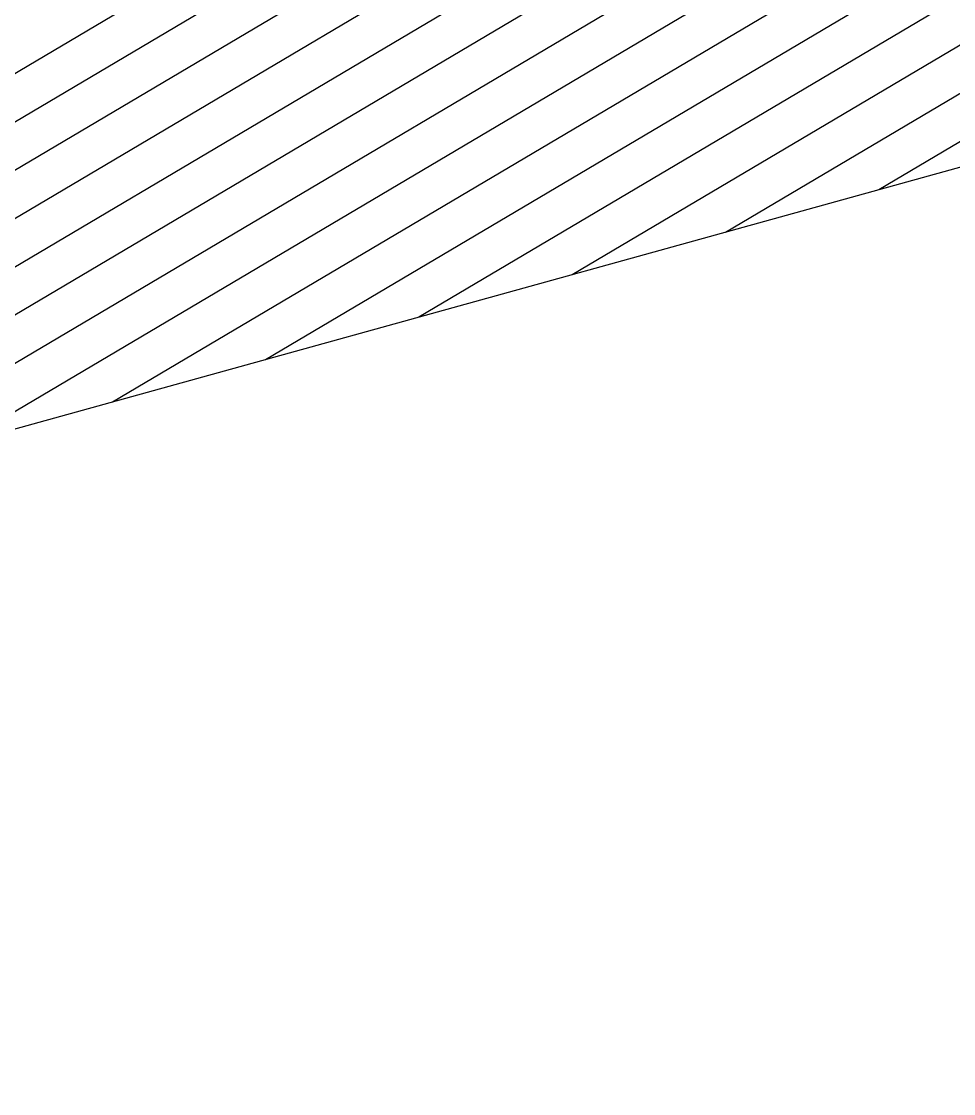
# Model space of a CAD drawing. Header units: metres. Extents: x 419582 to 423558, y 4805372 to 4807539.
# Drawn here: x 422871.3 to 422955, y 4807146.7 to 4807242.9 of the extents above; entities that cross this region are included whole.
import ezdxf

# ---------------------------------------------------------------- set-up
doc = ezdxf.new("R2010")
doc.units = ezdxf.units.M
for name, color, linetype in [('C-TINN-BNDY', 110, 'Continuous'), ('C-TOPO-MAJR', 9, 'Continuous'), ('C-TOPO-MINR', 8, 'Continuous')]:
    doc.layers.add(name, color=color, linetype=linetype)

msp = doc.modelspace()

# ---------------------------------------------------------------- linework, layer by layer
at = {"layer": 'C-TINN-BNDY', "color": 110, "linetype": 'Continuous', "lineweight": -3, "flags": 128}
msp.add_lwpolyline([(423470.52, 4807372.34), (422724.87, 4807165.92), (422697.08, 4807146.67)], dxfattribs=at)
at = {"layer": 'C-TOPO-MAJR', "color": 9, "linetype": 'Continuous', "lineweight": -3, "flags": 128}
for points, elevation in [([(422920.775, 4807220.153), (423017.996, 4807277.692), (423149.13, 4807316.371), (423009.148, 4807322.982), (423032.812, 4807335.794), (423327.073, 4807415.132)], 1740), ([(422851.988, 4807201.11), (422961.374, 4807265.849), (423056.123, 4807293.796), (422906.013, 4807300.885), (422830.658, 4807248.399), (422822.877, 4807242.676), (422822.877, 4807242.932), (422822.805, 4807243.004), (422810.722, 4807255.692), (422812.884, 4807260.817), (422812.884, 4807261.074), (422809.58, 4807262.57), (422809.483, 4807262.667), (422790.682, 4807267.283), (422790.682, 4807267.66), (422790.688, 4807267.666), (422790.693, 4807267.672), (422789.753, 4807267.96), (422775.156, 4807260.849), (422775.192, 4807260.886), (422775.228, 4807260.922), (422766.921, 4807255.778)], 1745), ([(422783.201, 4807182.068), (422904.752, 4807254.006)], 1750)]:
    msp.add_lwpolyline(points, dxfattribs=dict(at, elevation=elevation))
at = {"layer": 'C-TOPO-MINR', "color": 8, "linetype": 'Continuous', "lineweight": -3, "flags": 128}
for points, elevation in [([(422879.503, 4807208.727), (422984.023, 4807270.586), (423093.326, 4807302.826), (422925.178, 4807310.767), (422926.931, 4807311.716), (423317.67, 4807417.067)], 1743), ([(422893.26, 4807212.536), (422995.347, 4807272.955), (423111.927, 4807307.341), (422953.168, 4807314.839), (422962.224, 4807319.742), (423320.805, 4807416.422)], 1742), ([(422907.018, 4807216.344), (423006.672, 4807275.323), (423130.529, 4807311.856), (422981.158, 4807318.91), (422997.518, 4807327.768), (423323.939, 4807415.777)], 1741), ([(422934.532, 4807223.961), (423029.321, 4807280.06), (423167.732, 4807320.886), (423037.138, 4807327.054), (423068.106, 4807343.82), (423330.207, 4807414.487)], 1739), ([(422948.29, 4807227.77), (423040.645, 4807282.429), (423186.334, 4807325.401), (423065.128, 4807331.125), (423103.399, 4807351.845), (423333.341, 4807413.842)], 1738), ([(422865.746, 4807204.919), (422972.698, 4807268.217), (423074.724, 4807298.311), (422913.085, 4807305.945), (422831.942, 4807249.427), (422823.564, 4807243.264), (422823.564, 4807243.51), (422823.487, 4807243.587), (422811.924, 4807255.73), (422814.62, 4807262.123), (422814.62, 4807262.345), (422810.499, 4807264.211), (422810.378, 4807264.332), (422795.959, 4807267.872), (422795.959, 4807268.161), (422795.987, 4807268.189), (422796.014, 4807268.217), (422791.458, 4807269.616), (422777.785, 4807262.955), (422777.825, 4807262.995), (422777.865, 4807263.036), (422770.083, 4807258.218)], 1744), ([(422838.231, 4807197.302), (422950.05, 4807263.48)], 1746), ([(422824.473, 4807193.493), (422938.725, 4807261.112)], 1747), ([(422810.716, 4807189.685), (422927.401, 4807258.743)], 1748), ([(422796.959, 4807185.876), (422916.076, 4807256.375)], 1749), ([(422769.444, 4807178.259), (422893.427, 4807251.637)], 1751)]:
    msp.add_lwpolyline(points, dxfattribs=dict(at, elevation=elevation))

doc.saveas('drawing.dxf')
